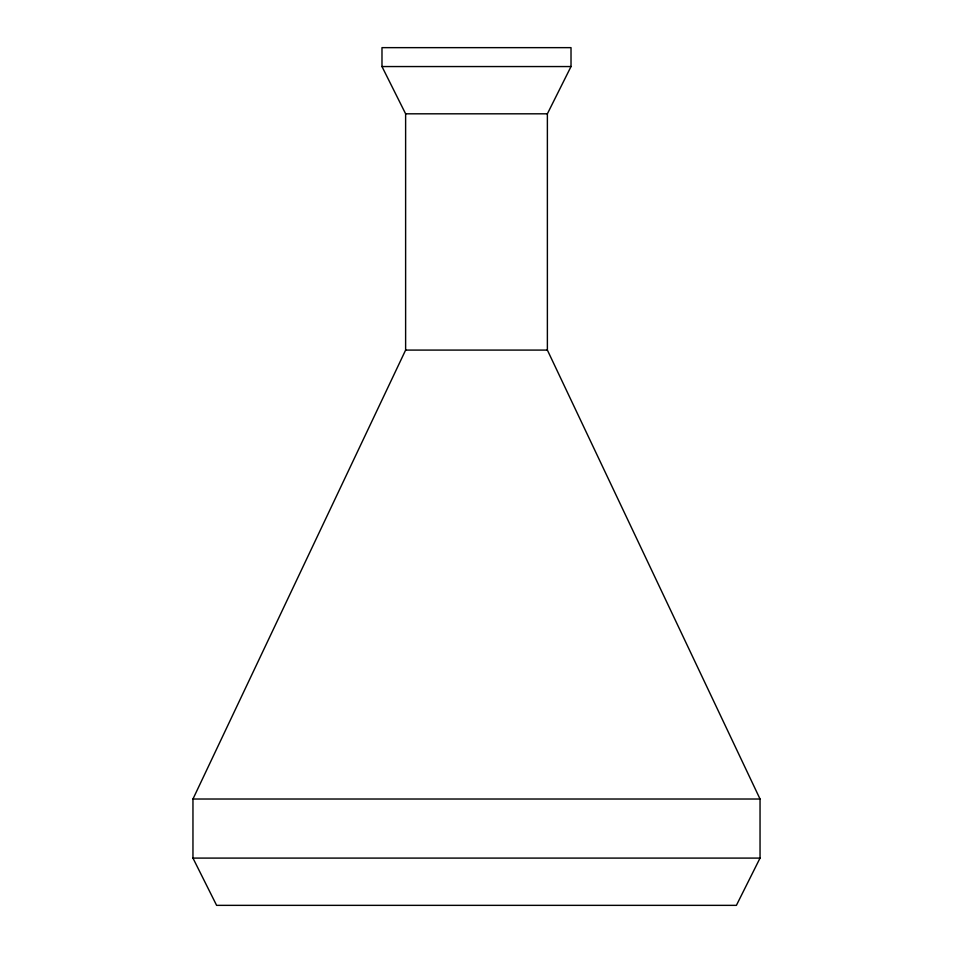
<?xml version="1.0" encoding="UTF-8"?>
<svg xmlns="http://www.w3.org/2000/svg" width="953" height="953" viewBox="0 0 953 953"><rect width="100%" height="100%" fill="white"/><g stroke="black" fill="none" stroke-linecap="round" stroke-linejoin="round"><path stroke-width="1.43" d="M192.959 799.019L405.621 350.085L405.621 113.812L381.986 66.555L381.986 47.65L571.014 47.65L571.014 66.555L547.379 113.812L547.379 350.085L760.041 799.019L760.041 858.093L736.395 905.35L216.605 905.35L192.959 858.093L192.959 799.019L760.041 799.019M381.986 66.555L571.014 66.555M405.621 113.812L547.379 113.812M405.621 350.085L547.379 350.085M192.959 858.093L760.041 858.093"/></g></svg>
